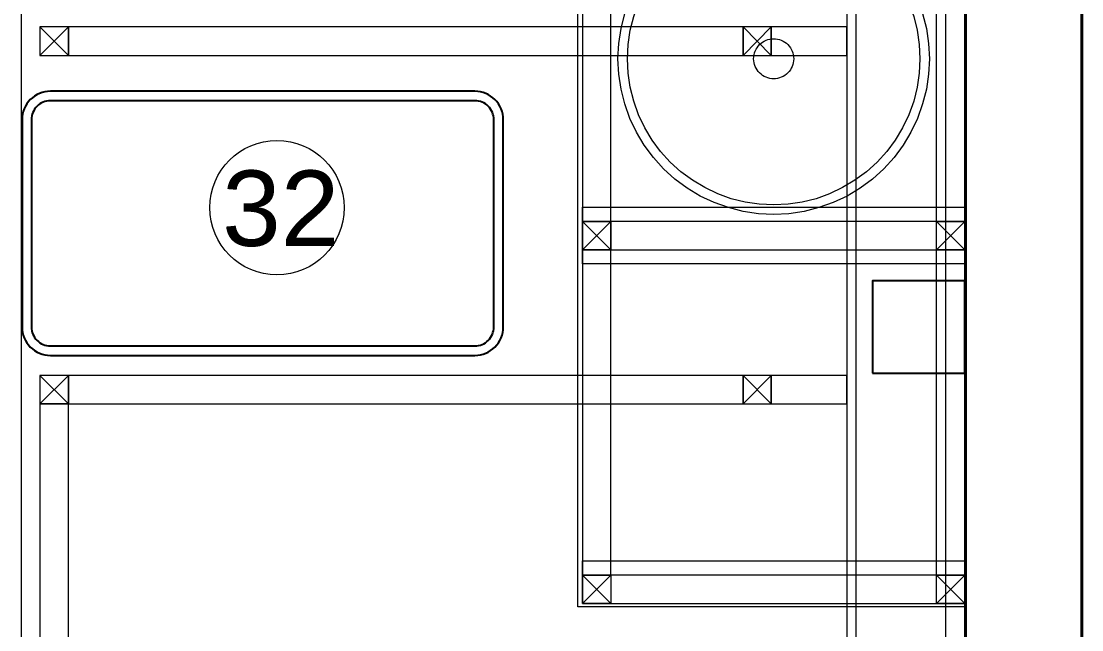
# Model space of a CAD drawing. Header units: millimetres. Extents: x -159872 to 386485, y -250577 to 158966.
# Drawn here: x 158628 to 159752, y 8198 to 8843 of the extents above; entities that cross this region are included whole.
import ezdxf

# ---------------------------------------------------------------- set-up
doc = ezdxf.new("R2010")
doc.units = ezdxf.units.MM
doc.layers.get('0').update_dxf_attribs({"lineweight": 25})
for name, color, linetype, lineweight in [('LDS-equipment-kitchen equipment', 3, 'Continuous', 13), ('LDS-struct-extg-walls', 1, 'Continuous', 40), ('LDS-struct-new-walls', 6, 'Continuous', 35), ('SYMBOLS ELECTRIC', 6, 'Continuous', 13)]:
    doc.layers.add(name, color=color, linetype=linetype, lineweight=lineweight)
doc.styles.add('Swiss 721 Light Extended BT', font='')
doc.styles.get('Swiss 721 Light Extended BT').set_extended_font_data('Swiss 721 Light Extended BT')

# ---------------------------------------------------------------- blocks, each defined once
blk = doc.blocks.new('Group-345')
at = {"layer": 'LDS-equipment-kitchen equipment'}
for points in [[(98752.1, 45095.8, 0), (98736, 45096.5, 0), (98719.9, 45098.9, 0), (98704.2, 45102.9, 0), (98689, 45108.3, 0), (98674.3, 45115.2, 0), (98660.5, 45123.6, 0), (98647.5, 45133.2, 0), (98635.5, 45144.1, 0), (98624.6, 45156.1, 0), (98614.9, 45169.1, 0), (98606.6, 45183, 0), (98599.7, 45197.6, 0), (98594.2, 45212.9, 0), (98590.3, 45228.6, 0), (98587.9, 45244.6, 0), (98587.1, 45260.8, 0), (98587.9, 45276.9, 0), (98590.3, 45292.9, 0), (98594.2, 45308.6, 0), (98599.7, 45323.9, 0), (98606.6, 45338.5, 0), (98614.9, 45352.4, 0), (98624.6, 45365.4, 0), (98635.5, 45377.4, 0), (98647.5, 45388.3, 0), (98660.5, 45397.9, 0), (98674.3, 45406.3, 0), (98689, 45413.2, 0), (98704.2, 45418.6, 0), (98719.9, 45422.6, 0), (98736, 45425, 0), (98752.1, 45425.8, 0), (98768.3, 45425, 0), (98784.3, 45422.6, 0), (98800, 45418.6, 0), (98815.3, 45413.2, 0), (98829.9, 45406.3, 0), (98843.8, 45397.9, 0), (98856.8, 45388.3, 0), (98868.8, 45377.4, 0), (98879.7, 45365.4, 0), (98889.3, 45352.4, 0), (98897.6, 45338.5, 0), (98904.6, 45323.9, 0), (98910, 45308.6, 0), (98914, 45292.9, 0), (98916.3, 45276.9, 0), (98917.1, 45260.8, 0), (98916.3, 45244.6, 0), (98914, 45228.6, 0), (98910, 45212.9, 0), (98904.6, 45197.6, 0), (98897.6, 45183, 0), (98889.3, 45169.1, 0), (98879.7, 45156.1, 0), (98868.8, 45144.1, 0), (98856.8, 45133.2, 0), (98843.8, 45123.6, 0), (98829.9, 45115.2, 0), (98815.3, 45108.3, 0), (98800, 45102.9, 0), (98784.3, 45098.9, 0), (98768.3, 45096.5, 0), (98752.1, 45095.8, 0)], [(98752.1, 45105.8, 0), (98736.9, 45106.5, 0), (98721.9, 45108.7, 0), (98707.1, 45112.4, 0), (98692.8, 45117.6, 0), (98679.1, 45124.1, 0), (98666, 45131.9, 0), (98653.8, 45140.9, 0), (98642.5, 45151.2, 0), (98632.3, 45162.4, 0), (98623.3, 45174.6, 0), (98615.4, 45187.7, 0), (98608.9, 45201.4, 0), (98603.8, 45215.8, 0), (98600.1, 45230.5, 0), (98597.9, 45245.6, 0), (98597.1, 45260.8, 0), (98597.9, 45275.9, 0), (98600.1, 45291, 0), (98603.8, 45305.7, 0), (98608.9, 45320.1, 0), (98615.4, 45333.8, 0), (98623.3, 45346.9, 0), (98632.3, 45359.1, 0), (98642.5, 45370.4, 0), (98653.8, 45380.6, 0), (98666, 45389.6, 0), (98679.1, 45397.4, 0), (98692.8, 45404, 0), (98707.1, 45409.1, 0), (98721.9, 45412.8, 0), (98736.9, 45415, 0), (98752.1, 45415.8, 0), (98767.3, 45415, 0), (98782.4, 45412.8, 0), (98797.1, 45409.1, 0), (98811.4, 45404, 0), (98825.2, 45397.4, 0), (98838.2, 45389.6, 0), (98850.5, 45380.6, 0), (98861.7, 45370.4, 0), (98871.9, 45359.1, 0), (98881, 45346.9, 0), (98888.8, 45333.8, 0), (98895.3, 45320.1, 0), (98900.5, 45305.7, 0), (98904.1, 45291, 0), (98906.4, 45275.9, 0), (98907.1, 45260.8, 0), (98906.4, 45245.6, 0), (98904.1, 45230.5, 0), (98900.5, 45215.8, 0), (98895.3, 45201.4, 0), (98888.8, 45187.7, 0), (98881, 45174.6, 0), (98871.9, 45162.4, 0), (98861.7, 45151.2, 0), (98850.5, 45140.9, 0), (98838.2, 45131.9, 0), (98825.2, 45124.1, 0), (98811.4, 45117.6, 0), (98797.1, 45112.4, 0), (98782.4, 45108.7, 0), (98767.3, 45106.5, 0), (98752.1, 45105.8, 0)], [(98752.1, 45239.5, 0), (98750, 45239.6, 0), (98748, 45239.9, 0), (98746, 45240.5, 0), (98744, 45241.2, 0), (98742.1, 45242, 0), (98740.3, 45243.1, 0), (98738.7, 45244.4, 0), (98737.1, 45245.8, 0), (98735.7, 45247.3, 0), (98734.5, 45249, 0), (98733.4, 45250.8, 0), (98732.5, 45252.6, 0), (98731.8, 45254.6, 0), (98731.3, 45256.6, 0), (98731, 45258.7, 0), (98730.9, 45260.8, 0), (98731, 45262.8, 0), (98731.3, 45264.9, 0), (98731.8, 45266.9, 0), (98732.5, 45268.9, 0), (98733.4, 45270.8, 0), (98734.5, 45272.5, 0), (98735.7, 45274.2, 0), (98737.1, 45275.8, 0), (98738.7, 45277.2, 0), (98740.3, 45278.4, 0), (98742.1, 45279.5, 0), (98744, 45280.4, 0), (98746, 45281.1, 0), (98748, 45281.6, 0), (98750, 45281.9, 0), (98752.1, 45282, 0), (98754.2, 45281.9, 0), (98756.3, 45281.6, 0), (98758.3, 45281.1, 0), (98760.2, 45280.4, 0), (98762.1, 45279.5, 0), (98763.9, 45278.4, 0), (98765.6, 45277.2, 0), (98767.1, 45275.8, 0), (98768.5, 45274.2, 0), (98769.8, 45272.5, 0), (98770.8, 45270.8, 0), (98771.7, 45268.9, 0), (98772.4, 45266.9, 0), (98772.9, 45264.9, 0), (98773.2, 45262.8, 0), (98773.3, 45260.8, 0), (98773.2, 45258.7, 0), (98772.9, 45256.6, 0), (98772.4, 45254.6, 0), (98771.7, 45252.6, 0), (98770.8, 45250.8, 0), (98769.8, 45249, 0), (98768.5, 45247.3, 0), (98767.1, 45245.8, 0), (98765.6, 45244.4, 0), (98763.9, 45243.1, 0), (98762.1, 45242, 0), (98760.2, 45241.2, 0), (98758.3, 45240.5, 0), (98756.3, 45239.9, 0), (98754.2, 45239.6, 0), (98752.1, 45239.5, 0)]]:
    blk.add_polyline3d(points, dxfattribs=at)
blk = doc.blocks.new('Group-346')
at = {"layer": 'LDS-equipment-kitchen equipment'}
for points in [[(98954.6, 46079.8, 0), (98954.6, 44679.8, 0), (98544.6, 44679.8, 0), (98544.6, 46079.8, 0), (98954.6, 46079.8, 0)], [(98549.6, 45433.3, 0), (98549.6, 44713.3, 0), (98579.6, 44713.3, 0), (98579.6, 45433.3, 0), (98549.6, 45433.3, 0)], [(98954.6, 45433.3, 0), (98954.6, 45088.3, 0), (98924.6, 45088.3, 0), (98924.6, 45433.3, 0), (98954.6, 45433.3, 0)], [(98954.6, 45103.3, 0), (98954.6, 45088.3, 0), (98549.6, 45088.3, 0), (98549.6, 45103.3, 0), (98954.6, 45103.3, 0)], [(98549.6, 45088.3, 0), (98549.6, 45058.3, 0), (98954.6, 45058.3, 0), (98954.6, 45088.3, 0), (98549.6, 45088.3, 0)], [(98549.6, 45088.3, 0), (98579.6, 45058.3, 0)], [(98579.6, 45088.3, 0), (98549.6, 45058.3, 0)], [(98549.6, 45058.3, 0), (98549.6, 45088.3, 0), (98579.6, 45088.3, 0), (98579.6, 45058.3, 0), (98549.6, 45058.3, 0)], [(98924.6, 45088.3, 0), (98954.6, 45058.3, 0)], [(98954.6, 45088.3, 0), (98924.6, 45058.3, 0)], [(98924.6, 45058.3, 0), (98924.6, 45088.3, 0), (98954.6, 45088.3, 0), (98954.6, 45058.3, 0), (98924.6, 45058.3, 0)], [(98954.6, 45058.3, 0), (98954.6, 45043.3, 0), (98549.6, 45043.3, 0), (98549.6, 45058.3, 0), (98954.6, 45058.3, 0)], [(98954.6, 45058.3, 0), (98954.6, 44713.3, 0), (98924.6, 44713.3, 0), (98924.6, 45058.3, 0), (98954.6, 45058.3, 0)], [(98954.6, 44728.3, 0), (98954.6, 44713.3, 0), (98549.6, 44713.3, 0), (98549.6, 44728.3, 0), (98954.6, 44728.3, 0)], [(98549.6, 44713.3, 0), (98549.6, 44683.3, 0), (98954.6, 44683.3, 0), (98954.6, 44713.3, 0), (98549.6, 44713.3, 0)], [(98549.6, 44713.3, 0), (98579.6, 44683.3, 0)], [(98579.6, 44713.3, 0), (98549.6, 44683.3, 0)], [(98549.6, 44683.3, 0), (98549.6, 44713.3, 0), (98579.6, 44713.3, 0), (98579.6, 44683.3, 0), (98549.6, 44683.3, 0)], [(98924.6, 44713.3, 0), (98954.6, 44683.3, 0)], [(98954.6, 44713.3, 0), (98924.6, 44683.3, 0)], [(98924.6, 44683.3, 0), (98924.6, 44713.3, 0), (98954.6, 44713.3, 0), (98954.6, 44683.3, 0), (98924.6, 44683.3, 0)]]:
    blk.add_polyline3d(points, dxfattribs=at)
blk.add_blockref('Group-345', (0, 0), dxfattribs=at)
blk = doc.blocks.new('Group-347')
at = {"layer": 'LDS-equipment-kitchen equipment'}
for p, q in [((98934.3, 46079.8), (98934.3, 44079.8)), ((98829.8, 46069.8), (98829.8, 44089.8)), ((98839.7, 44089.8), (98839.7, 46069.8)), ((97974.5, 45264.4), (98004.6, 45294.6)), ((98719.8, 45264.4), (98749.6, 45294.6)), ((97974.5, 44894.8), (98004.6, 44925)), ((98719.8, 44894.8), (98749.6, 44925))]:
    blk.add_line(p, q, dxfattribs=at)
at = {"layer": 'LDS-equipment-kitchen equipment', "flags": 128}
for points in [[(98954.6, 46079.8), (97954.6, 46079.8), (97954.6, 44079.8), (98954.6, 44079.8), (98954.6, 46079.8)], [(97974.5, 45294.6), (97974.5, 45264.4), (98004.6, 45264.4), (98004.6, 45294.6), (97974.5, 45294.6), (98004.6, 45264.4)], [(97989.5, 45264.4), (98719.8, 45264.4), (98719.8, 45294.6), (98004.6, 45294.6), (98004.6, 45264.4)], [(98719.8, 45294.6), (98719.8, 45264.4), (98749.6, 45264.4), (98749.6, 45294.6), (98719.8, 45294.6), (98749.6, 45264.4)], [(98749.6, 45264.4), (98829.8, 45264.4), (98829.8, 45294.6), (98749.6, 45294.6), (98749.6, 45264.4)], [(97974.5, 44925), (97974.5, 44894.8), (98004.6, 44894.8), (98004.6, 44925), (97974.5, 44925), (98004.6, 44894.8)], [(97989.5, 44894.8), (98719.8, 44894.8), (98719.8, 44925), (98004.6, 44925), (98004.6, 44894.8)], [(98719.8, 44925), (98719.8, 44894.8), (98749.6, 44894.8), (98749.6, 44925), (98719.8, 44925), (98749.6, 44894.8)], [(98749.6, 44894.8), (98829.8, 44894.8), (98829.8, 44925), (98749.6, 44925), (98749.6, 44894.8)], [(97974.5, 44894.8), (97974.5, 44119.9), (98004.6, 44119.9), (98004.6, 44894.8), (97974.5, 44894.8), (98004.6, 44894.8)]]:
    blk.add_lwpolyline(points, dxfattribs=at)
blk = doc.blocks.new('ELECTRIC SERVICE (D)')
at = {"layer": 'SYMBOLS ELECTRIC', "lineweight": 25}
blk.add_polyline3d([(-50, -50, 0), (50, -50, 0), (50, 50, 0), (-50, 50, 0), (-50, -50, 0)], dxfattribs=at)
blk = doc.blocks.new('A$C7c02314d')
at = {"lineweight": 25, "flags": 128}
for points in [[(0, 250), (0, 30, 0.414214), (30, 0), (480, 0, 0.414214), (510, 30), (510, 250, 0.414214), (480, 280), (30, 280, 0.414214), (0, 250)], [(10, 250), (10, 30, 0.414214), (30, 10), (480, 10, 0.414214), (500, 30), (500, 250, 0.414214), (480, 270), (30, 270, 0.414214), (10, 250)]]:
    blk.add_lwpolyline(points, format="xyb", close=True, dxfattribs=at)
blk = doc.blocks.new('Group-410')
at = {"layer": 'LDS-equipment-kitchen equipment'}
blk.add_circle((98225.7, 45102.9), 71.2, dxfattribs=at)
for name, p in [('Group-347', (0, 0)), ('Group-346', (0, 0)), ('A$C7c02314d', (97955.5, 44946.3))]:
    blk.add_blockref(name, p, dxfattribs=at)
at = {"layer": 'LDS-equipment-kitchen equipment', "xscale": 0.9779579161960749, "yscale": 0.9779579161960749, "zscale": 0.9779579161960749}
blk.add_blockref('ELECTRIC SERVICE (D)', (98905.8, 44976.4), dxfattribs=at)
at = {"layer": 'LDS-equipment-kitchen equipment', "insert": (98229.7, 45101.7), "char_height": 80, "attachment_point": 5, "rotation": 0.0005, "line_spacing_factor": 0.25, "style": 'Swiss 721 Light Extended BT'}
blk.add_mtext('32', dxfattribs=at)

msp = doc.modelspace()

# ---------------------------------------------------------------- linework, layer by layer
at = {"layer": 'LDS-struct-extg-walls'}
msp.add_line((159752.17046, 9419.05329), (159752.17046, 4979.05329), dxfattribs=at)
at = {"layer": 'LDS-struct-new-walls'}
msp.add_line((159628.75503, 16824.05329), (159628.75503, 7217.61711), dxfattribs=at)

# ---------------------------------------------------------------- block references
at = {"layer": 'LDS-equipment-kitchen equipment', "color": 7}
msp.add_blockref('Group-410', (60673.51323, -36457.51522), dxfattribs=at)

doc.saveas('drawing.dxf')
